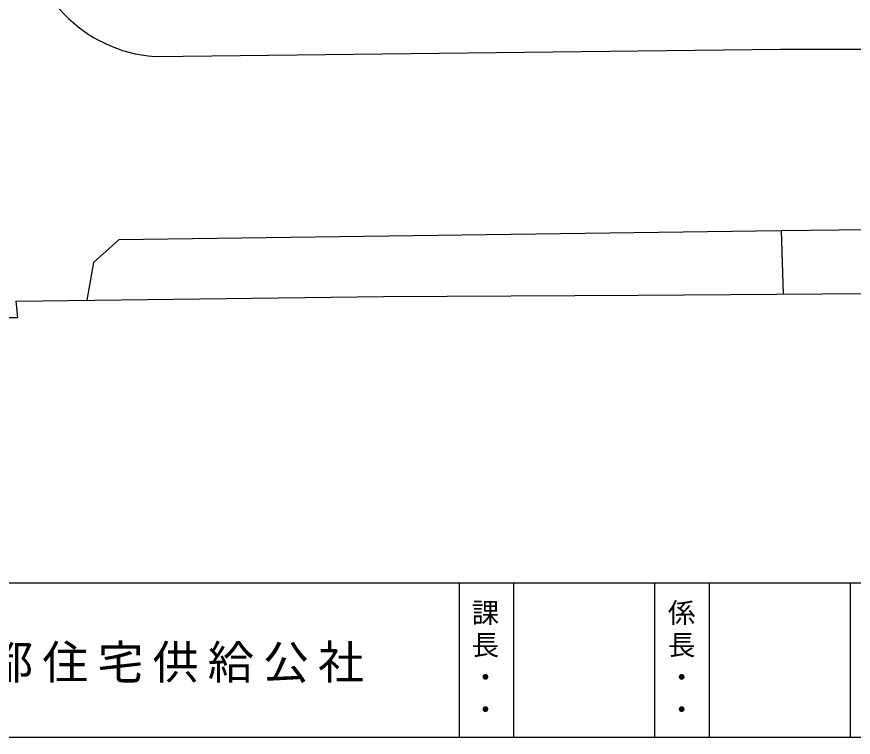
# Model space of a CAD drawing. Units: millimetres, scale not verified. Extents: x -1732052 to 83926, y -1225229 to 59935.
# Drawn here: x -66542 to -39230, y -54133 to -30591 of the extents above; entities that cross this region are included whole.
import ezdxf

# ---------------------------------------------------------------- set-up
doc = ezdxf.new("R2010")
doc.units = ezdxf.units.MM
doc.header["$LTSCALE"] = 300
doc.layers.add('0-0', color=4, linetype='Continuous')
doc.layers.add('F-F', color=2, linetype='Continuous')
doc.styles.add('@ＭＳ ゴシック', font='')
doc.styles.add('ＭＳ ゴシック', font='')
doc.styles.get('@ＭＳ ゴシック').set_extended_font_data('@MS Gothic')
doc.styles.get('ＭＳ ゴシック').set_extended_font_data('MS Gothic')

msp = doc.modelspace()

# ---------------------------------------------------------------- linework, layer by layer
at = {"layer": '0-0'}
for points in [[(-72782.2, 28138.2), (-72325.4, -40418.4), (-66506.3, -40413.8), (-66559.3, -39881.6), (-54568, -39733.5), (-46239.7, -39688.6), (-37234.7, -39627.4)], [(-62037.3, -31891), (-41607.4, -31651.7), (-38897.7, -31652.6), (-20843.8, -31451.6), (-10805.8, -31379.2)], [(-7076.1, -41243.7), (-6615.1, -37188.1), (-41580.5, -37588.8), (-41518, -39656.5)], [(-41580.5, -37588.8), (-63204.9, -37877.6), (-64040.6, -38621.8), (-64254.7, -39853.2)]]:
    msp.add_lwpolyline(points, dxfattribs=at)
msp.add_arc((-61707.4, -27341.8), 4561.1, 181.89055, 265.85265, dxfattribs=at)
at = {"layer": 'F-F'}
for p, q in [((-80612.4, -49084.4), (83925.6, -49084.4)), ((-52100.4, -49084.4), (-52100.4, -54133.4)), ((-45714.9, -49084.4), (-45714.9, -54133.4)), ((-39329.4, -49084.4), (-39329.4, -54133.4)), ((-80612.4, -54133.4), (83925.6, -54133.4))]:
    msp.add_line(p, q, dxfattribs=at)
at = {"layer": 'F-F', "color": 7}
for p, q in [((-50318.4, -49084.4), (-50318.4, -54133.4)), ((-43932.9, -49084.4), (-43932.9, -54133.4))]:
    msp.add_line(p, q, dxfattribs=at)

# ---------------------------------------------------------------- texts
at = {"layer": 'F-F', "color": 7, "char_height": 659.8, "attachment_point": 7, "rotation": 270, "style": '@ＭＳ ゴシック'}
for s, insert in [('\\T1.17;課長・・', (-51654.9, -49604.2)), ('\\T1.17;係長・・', (-45269.4, -49604.2))]:
    msp.add_mtext(s, dxfattribs=dict(at, insert=insert))
at = {"layer": 'F-F', "color": 3, "insert": (-71107.4, -52358.9), "char_height": 1100, "attachment_point": 7, "style": 'ＭＳ ゴシック'}
msp.add_mtext('\\T1.2;東京都住宅供給公社', dxfattribs=at)

doc.saveas('drawing.dxf')
